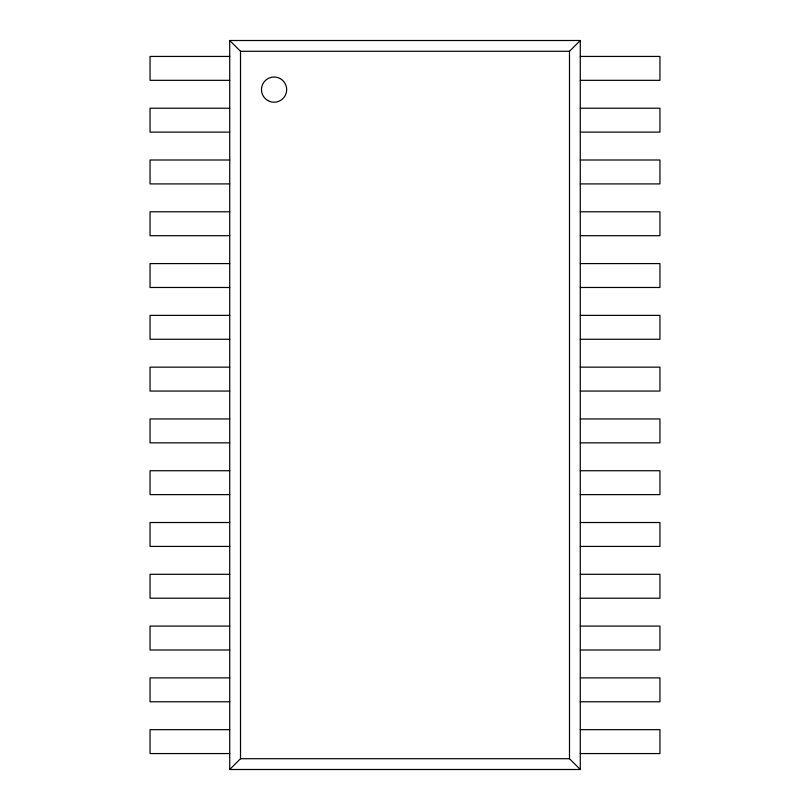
<?xml version="1.0" encoding="UTF-8"?>
<svg xmlns="http://www.w3.org/2000/svg" width="810" height="810" viewBox="0 0 810 810"><rect width="100%" height="100%" fill="white"/><g stroke="black" fill="none" stroke-linecap="round" stroke-linejoin="round"><path stroke-width="1.21" d="M580.274 769.5L569.491 758.707L569.491 51.293L580.274 40.5L229.726 40.5L229.726 769.5L580.274 769.5L580.274 40.5M229.726 769.5L240.509 758.707L240.509 51.293L229.726 40.5M240.509 51.293L569.491 51.293M229.726 56.437L150.052 56.437L150.052 80.332L229.726 80.332M580.274 56.437L659.947 56.437L659.947 80.332L580.274 80.332M229.726 108.226L150.052 108.226L150.052 132.121L229.726 132.121M580.274 108.226L659.947 108.226L659.947 132.121L580.274 132.121M229.726 160.005L150.052 160.005L150.052 183.91L229.726 183.91M580.274 160.005L659.947 160.005L659.947 183.91L580.274 183.91M229.726 211.795L150.052 211.795L150.052 235.7L229.726 235.7M580.274 211.795L659.947 211.795L659.947 235.7L580.274 235.7M229.726 263.584L150.052 263.584L150.052 287.479L229.726 287.479M580.274 263.584L659.947 263.584L659.947 287.479L580.274 287.479M229.726 315.373L150.052 315.373L150.052 339.268L229.726 339.268M580.274 315.373L659.947 315.373L659.947 339.268L580.274 339.268M229.726 367.153L150.052 367.153L150.052 391.058L229.726 391.058M580.274 367.153L659.947 367.153L659.947 391.058L580.274 391.058M229.726 418.942L150.052 418.942L150.052 442.847L229.726 442.847M580.274 418.942L659.947 418.942L659.947 442.847L580.274 442.847M229.726 470.731L150.052 470.731L150.052 494.626L229.726 494.626M580.274 470.731L659.947 470.731L659.947 494.626L580.274 494.626M229.726 522.521L150.052 522.521L150.052 546.416L229.726 546.416M580.274 522.521L659.947 522.521L659.947 546.416L580.274 546.416M229.726 574.3L150.052 574.3L150.052 598.205L229.726 598.205M580.274 574.3L659.947 574.3L659.947 598.205L580.274 598.205M229.726 626.089L150.052 626.089L150.052 649.995L229.726 649.995M580.274 626.089L659.947 626.089L659.947 649.995L580.274 649.995M229.726 677.879L150.052 677.879L150.052 701.774L229.726 701.774M580.274 677.879L659.947 677.879L659.947 701.774L580.274 701.774M229.726 729.668L150.052 729.668L150.052 753.563L229.726 753.563M580.274 729.668L659.947 729.668L659.947 753.563L580.274 753.563M240.509 758.707L569.491 758.707M267.786 100.521A12.585 12.585 0 0 0 286.669 89.616A12.585 12.585 0 0 0 267.786 78.712A12.585 12.585 0 0 0 267.786 100.521"/></g></svg>
